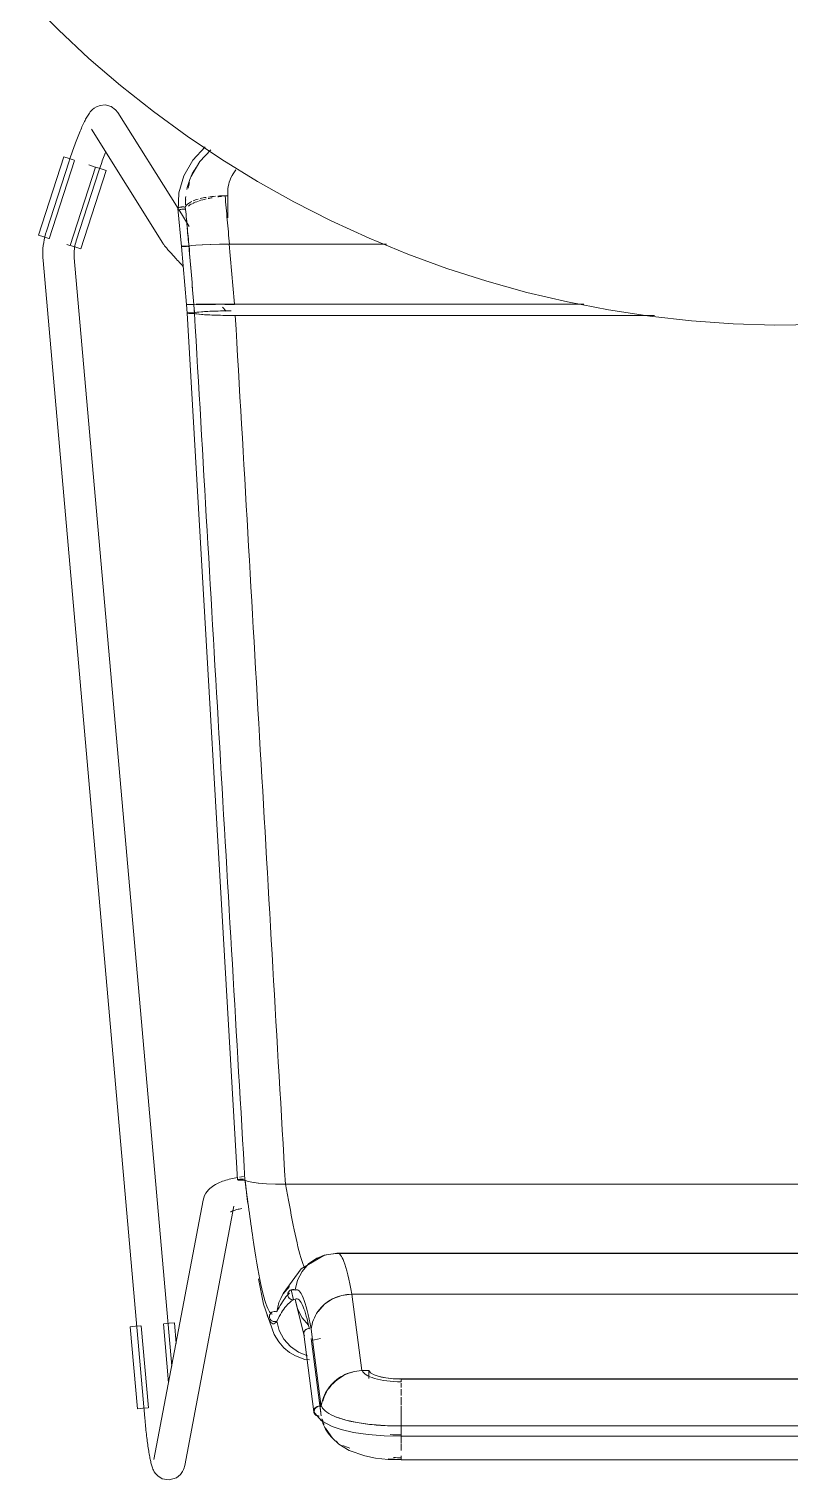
# Model space of a CAD drawing. Header units: millimetres. Extents: x 155927 to 326028, y -36033 to 97293.
# Drawn here: x 224665 to 224956, y 30517 to 31073 of the extents above; entities that cross this region are included whole.
import ezdxf

# ---------------------------------------------------------------- set-up
doc = ezdxf.new("R2010")
doc.units = ezdxf.units.MM
doc.header["$MEASUREMENT"] = 0
doc.layers.add('I-FURN', color=8, linetype='CONTINUOUS', lineweight=9)

msp = doc.modelspace()

# ---------------------------------------------------------------- linework, layer by layer
at = {"layer": 'I-FURN'}
for p, q in [((224664.65, 31083.92), (224675.9, 31072.54)), ((224675.9, 31072.54), (224687.6, 31061.63)), ((224687.6, 31061.63), (224699.72, 31051.19)), ((224699.72, 31051.19), (224712.26, 31041.25)), ((224687.52, 31040.33), (224687.26, 31039.94)), ((224687.8, 31040.72), (224687.52, 31040.33)), ((224688.11, 31041.12), (224687.8, 31040.72)), ((224688.48, 31041.55), (224688.11, 31041.12)), ((224688.94, 31042.01), (224688.48, 31041.55)), ((224689.57, 31042.53), (224688.94, 31042.01)), ((224690.48, 31043.1), (224689.57, 31042.53)), ((224691.86, 31043.62), (224690.48, 31043.1)), ((224693.84, 31043.79), (224691.86, 31043.62)), ((224696.06, 31043.2), (224693.84, 31043.79)), ((224697.8, 31041.98), (224696.06, 31043.2)), ((224697.8, 31041.98), (224698.69, 31040.86)), ((224721.72, 31004.09), (224698.69, 31040.86)), ((224712.26, 31041.25), (224725.18, 31031.81)), ((224684.69, 31034.87), (224684.45, 31034.31)), ((224684.93, 31035.41), (224684.69, 31034.87)), ((224685.17, 31035.94), (224684.93, 31035.41)), ((224685.4, 31036.45), (224685.17, 31035.94)), ((224685.64, 31036.94), (224685.4, 31036.45)), ((224685.87, 31037.42), (224685.64, 31036.94)), ((224686.1, 31037.87), (224685.87, 31037.42)), ((224686.32, 31038.31), (224686.1, 31037.87)), ((224686.55, 31038.74), (224686.32, 31038.31)), ((224686.78, 31039.15), (224686.55, 31038.74)), ((224687.02, 31039.55), (224686.78, 31039.15)), ((224687.26, 31039.94), (224687.02, 31039.55)), ((224682.44, 31029.26), (224682.19, 31028.57)), ((224682.7, 31029.94), (224682.44, 31029.26)), ((224682.95, 31030.6), (224682.7, 31029.94)), ((224683.2, 31031.26), (224682.95, 31030.6)), ((224683.45, 31031.9), (224683.2, 31031.26)), ((224683.71, 31032.52), (224683.45, 31031.9)), ((224683.95, 31033.13), (224683.71, 31032.52)), ((224684.2, 31033.73), (224683.95, 31033.13)), ((224684.45, 31034.31), (224684.2, 31033.73)), ((224688.52, 31034.49), (224715.83, 30990.9)), ((224725.18, 31031.81), (224738.46, 31022.9)), ((224668.32, 30993.88), (224678.01, 31023.89)), ((224678.01, 31023.89), (224679.96, 31023.26)), ((224680.67, 31024.27), (224680.42, 31023.53)), ((224680.92, 31025), (224680.67, 31024.27)), ((224681.17, 31025.73), (224680.92, 31025)), ((224681.42, 31026.45), (224681.17, 31025.73)), ((224681.68, 31027.16), (224681.42, 31026.45)), ((224681.93, 31027.87), (224681.68, 31027.16)), ((224682.19, 31028.57), (224681.93, 31027.87)), ((224693.18, 31023.7), (224692.95, 31023.04)), ((224693.42, 31024.34), (224693.18, 31023.7)), ((224693.65, 31024.98), (224693.42, 31024.34)), ((224693.89, 31025.6), (224693.65, 31024.98)), ((224727.33, 31022.67), (224732.07, 31027.82)), ((224730.01, 31022.09), (224734.27, 31026.56)), ((224680.03, 31022.33), (224671.32, 30995.52)), ((224672.36, 30992.58), (224682.05, 31022.58)), ((224679.96, 31023.26), (224681.93, 31022.62)), ((224680.18, 31022.79), (224680.03, 31022.33)), ((224680.42, 31023.53), (224680.18, 31022.79)), ((224690.12, 31019.98), (224680.43, 30989.97)), ((224682.73, 30991.81), (224691.44, 31018.63)), ((224684.47, 30988.67), (224694.16, 31018.67)), ((224690.02, 31020.01), (224687.54, 31020.81)), ((224690.24, 31019.94), (224692.21, 31019.3)), ((224691.55, 31018.95), (224691.44, 31018.63)), ((224691.78, 31019.65), (224691.55, 31018.95)), ((224692.01, 31020.34), (224691.78, 31019.65)), ((224692.24, 31021.02), (224692.01, 31020.34)), ((224692.21, 31019.3), (224694.16, 31018.67)), ((224692.48, 31021.7), (224692.24, 31021.02)), ((224692.71, 31022.37), (224692.48, 31021.7)), ((224692.95, 31023.04), (224692.71, 31022.37)), ((224723.94, 31016.66), (224727.33, 31022.67)), ((224726.64, 31016.26), (224730.01, 31022.09)), ((224738.46, 31022.9), (224752.1, 31014.52)), ((224722.06, 31010.14), (224723.94, 31016.66)), ((224752.1, 31014.52), (224766.05, 31006.7)), ((224721.78, 31003.23), (224722.06, 31010.14)), ((224739.73, 31009.02), (224740.77, 31009.02)), ((224740.72, 31010.26), (224740.72, 31000.51)), ((224721.65, 31004.13), (224723.07, 30989.63)), ((224726, 30997.27), (224721.96, 31003.72)), ((224766.05, 31006.7), (224780.31, 30999.45)), ((224780.31, 30999.45), (224794.85, 30992.76)), ((224670.27, 30993.25), (224668.32, 30993.88)), ((224670.26, 30991.08), (224670.11, 30989.95)), ((224670.46, 30992.21), (224670.26, 30991.08)), ((224672.24, 30992.62), (224670.27, 30993.25)), ((224670.7, 30993.32), (224670.46, 30992.21)), ((224670.99, 30994.43), (224670.7, 30993.32)), ((224671.32, 30995.52), (224670.99, 30994.43)), ((224680.33, 30990), (224679.17, 30990.38)), ((224682.23, 30989.86), (224682.37, 30990.51)), ((224682.37, 30990.51), (224682.53, 30991.15)), ((224682.53, 30991.15), (224682.72, 30991.79)), ((224682.72, 30991.79), (224682.73, 30991.81)), ((224715.83, 30990.9), (224716.04, 30990.58)), ((224716.04, 30990.58), (224716.23, 30990.32)), ((224716.23, 30990.32), (224716.4, 30990.09)), ((224734.13, 30990.37), (224731.03, 30990.25)), ((224731.03, 30990.25), (224734.06, 30990.36)), ((224734.06, 30990.36), (224737.57, 30990.44)), ((224737.57, 30990.44), (224734.13, 30990.37)), ((224741.42, 30990.47), (224737.66, 30990.44)), ((224737.66, 30990.44), (224741.3, 30990.47)), ((224801.54, 30990.47), (224741.42, 30990.47)), ((224741.42, 30990.47), (224801.54, 30990.47)), ((224794.85, 30992.76), (224809.64, 30986.67)), ((224669.94, 30987.67), (224669.92, 30986.53)), ((224669.92, 30986.53), (224669.95, 30985.39)), ((224670, 30988.81), (224669.94, 30987.67)), ((224669.95, 30985.39), (224670.03, 30984.25)), ((224670.11, 30989.95), (224670, 30988.81)), ((224682.52, 30989.3), (224680.55, 30989.93)), ((224681.92, 30986.57), (224681.93, 30987.23)), ((224681.94, 30985.91), (224681.92, 30986.57)), ((224681.93, 30987.23), (224681.97, 30987.9)), ((224681.99, 30985.25), (224681.94, 30985.91)), ((224681.97, 30987.9), (224682.03, 30988.55)), ((224719.28, 30560.75), (224681.99, 30985.25)), ((224682.03, 30988.55), (224682.11, 30989.21)), ((224682.11, 30989.21), (224682.23, 30989.86)), ((224684.47, 30988.67), (224682.52, 30989.3)), ((224716.4, 30990.09), (224716.57, 30989.87)), ((224716.57, 30989.87), (224716.75, 30989.65)), ((224716.75, 30989.65), (224716.94, 30989.42)), ((224716.94, 30989.42), (224717.14, 30989.18)), ((224717.14, 30989.18), (224717.36, 30988.92)), ((224717.36, 30988.92), (224717.59, 30988.66)), ((224717.59, 30988.66), (224717.83, 30988.38)), ((224717.83, 30988.38), (224718.09, 30988.08)), ((224718.09, 30988.08), (224718.36, 30987.77)), ((224718.36, 30987.77), (224718.65, 30987.45)), ((224718.65, 30987.45), (224718.95, 30987.11)), ((224718.95, 30987.11), (224719.27, 30986.76)), ((224719.27, 30986.76), (224719.59, 30986.4)), ((224719.59, 30986.4), (224719.94, 30986.02)), ((224719.94, 30986.02), (224720.29, 30985.63)), ((224720.29, 30985.63), (224720.66, 30985.23)), ((224720.66, 30985.23), (224721.04, 30984.82)), ((224721.04, 30984.82), (224721.43, 30984.39)), ((224723.14, 30989.66), (224723.07, 30989.64)), ((224723.07, 30989.63), (224723.14, 30989.61)), ((224723.08, 30989.64), (224723.15, 30989.66)), ((224723.08, 30989.63), (224724.9, 30967.43)), ((224723.14, 30989.61), (224723.08, 30989.63)), ((224723.33, 30989.69), (224723.14, 30989.66)), ((224723.14, 30989.61), (224723.33, 30989.59)), ((224723.33, 30989.59), (224723.14, 30989.61)), ((224723.63, 30989.71), (224723.33, 30989.69)), ((224723.33, 30989.59), (224723.62, 30989.56)), ((224723.62, 30989.56), (224723.33, 30989.59)), ((224723.34, 30989.69), (224723.63, 30989.71)), ((224723.62, 30989.56), (224724, 30989.55)), ((224724, 30989.55), (224723.62, 30989.56)), ((224724.01, 30989.72), (224723.63, 30989.71)), ((224723.63, 30989.71), (224724.02, 30989.72)), ((224724, 30989.55), (224724.45, 30989.54)), ((224724.46, 30989.54), (224724, 30989.55)), ((224724.47, 30989.73), (224724.01, 30989.72)), ((224724.02, 30989.72), (224724.47, 30989.73)), ((224724.45, 30989.54), (224724.94, 30989.53)), ((224724.95, 30989.53), (224724.46, 30989.54)), ((224724.96, 30989.74), (224724.47, 30989.73)), ((224724.47, 30989.73), (224724.96, 30989.74)), ((224725.45, 30989.74), (224724.96, 30989.74)), ((224724.96, 30989.74), (224725.46, 30989.74)), ((224725.44, 30989.53), (224725.91, 30989.54)), ((224725.92, 30989.54), (224725.44, 30989.53)), ((224725.93, 30989.73), (224725.45, 30989.74)), ((224725.46, 30989.74), (224725.93, 30989.73)), ((224725.93, 30989.73), (224726.81, 30989.92)), ((224726.82, 30989.92), (224725.93, 30989.73)), ((224726.82, 30989.92), (224728.53, 30990.1)), ((224728.55, 30990.1), (224726.82, 30989.92)), ((224728.55, 30990.1), (224730.99, 30990.25)), ((224731.03, 30990.25), (224728.55, 30990.1)), ((224809.64, 30986.67), (224824.67, 30981.17)), ((224670.03, 30984.25), (224670.03, 30984.2)), ((224670.03, 30984.2), (224708.98, 30540.88)), ((224721.43, 30984.39), (224721.84, 30983.96)), ((224721.84, 30983.96), (224722.25, 30983.51)), ((224722.25, 30983.51), (224722.67, 30983.06)), ((224722.67, 30983.06), (224723.11, 30982.6)), ((224723.11, 30982.6), (224723.55, 30982.12)), ((224824.67, 30981.17), (224839.9, 30976.28)), ((224839.9, 30976.28), (224855.31, 30972)), ((224855.31, 30972), (224870.89, 30968.34)), ((224870.89, 30968.34), (224886.6, 30965.31)), ((224724.97, 30967.44), (224724.9, 30967.43)), ((224724.9, 30967.43), (224724.97, 30967.43)), ((224724.91, 30967.43), (224724.97, 30967.44)), ((224725.17, 30964.08), (224724.91, 30967.43)), ((224724.97, 30967.43), (224724.91, 30967.43)), ((224725.16, 30967.44), (224725.45, 30967.44)), ((224725.45, 30967.44), (224725.16, 30967.44)), ((224725.25, 30964.1), (224725.18, 30964.08)), ((224725.18, 30964.08), (224744.47, 30632.17)), ((224725.18, 30964.08), (224725.24, 30964.05)), ((224725.24, 30964.05), (224725.43, 30964.02)), ((224725.44, 30964.13), (224725.25, 30964.1)), ((224725.43, 30964.02), (224725.72, 30964)), ((224725.73, 30964.15), (224725.44, 30964.13)), ((224725.45, 30967.44), (224725.84, 30967.44)), ((224725.83, 30967.44), (224725.45, 30967.44)), ((224725.45, 30967.43), (224725.84, 30967.43)), ((224725.84, 30967.43), (224725.46, 30967.43)), ((224725.72, 30964), (224726.11, 30963.98)), ((224726.11, 30964.17), (224725.73, 30964.15)), ((224726.28, 30967.44), (224725.83, 30967.44)), ((224725.84, 30967.44), (224726.29, 30967.44)), ((224726.29, 30967.43), (224725.84, 30967.43)), ((224725.84, 30967.43), (224726.29, 30967.43)), ((224726.57, 30964.18), (224726.11, 30964.17)), ((224726.11, 30963.98), (224726.56, 30963.97)), ((224726.77, 30967.44), (224726.28, 30967.44)), ((224726.29, 30967.44), (224726.78, 30967.44)), ((224726.78, 30967.43), (224726.29, 30967.43)), ((224726.29, 30967.43), (224726.78, 30967.43)), ((224726.56, 30963.97), (224727.05, 30963.96)), ((224727.06, 30964.19), (224726.57, 30964.18)), ((224727.27, 30967.44), (224726.77, 30967.44)), ((224726.78, 30967.44), (224727.27, 30967.44)), ((224727.28, 30967.43), (224726.78, 30967.43)), ((224726.78, 30967.43), (224727.28, 30967.43)), ((224727.05, 30963.96), (224727.54, 30963.97)), ((224727.55, 30964.18), (224727.06, 30964.19)), ((224727.27, 30967.44), (224727.74, 30967.44)), ((224727.74, 30967.44), (224727.27, 30967.44)), ((224727.75, 30967.43), (224727.28, 30967.43)), ((224727.28, 30967.43), (224727.75, 30967.43)), ((224727.54, 30963.97), (224728.01, 30963.98)), ((224728.02, 30964.17), (224727.55, 30964.18)), ((224727.74, 30967.44), (224728.63, 30967.46)), ((224728.63, 30967.46), (224727.74, 30967.44)), ((224728.01, 30963.98), (224728.9, 30963.77)), ((224728.92, 30964.39), (224728.02, 30964.17)), ((224728.63, 30967.46), (224730.37, 30967.47)), ((224730.38, 30967.47), (224728.63, 30967.46)), ((224728.64, 30967.41), (224730.39, 30967.4)), ((224730.4, 30967.4), (224728.65, 30967.41)), ((224728.9, 30963.77), (224730.65, 30963.57)), ((224730.67, 30964.58), (224728.92, 30964.39)), ((224730.38, 30967.47), (224732.88, 30967.48)), ((224732.88, 30967.48), (224730.38, 30967.47)), ((224730.39, 30967.4), (224732.89, 30967.39)), ((224732.9, 30967.39), (224730.4, 30967.4)), ((224730.65, 30963.57), (224733.15, 30963.41)), ((224733.17, 30964.74), (224730.67, 30964.58)), ((224732.88, 30967.48), (224736.01, 30967.49)), ((224736.01, 30967.49), (224732.88, 30967.48)), ((224732.89, 30967.39), (224736.02, 30967.38)), ((224736.02, 30967.38), (224732.9, 30967.39)), ((224733.15, 30963.41), (224736.28, 30963.29)), ((224736.29, 30964.86), (224733.17, 30964.74)), ((224739.58, 30967.5), (224736.01, 30967.49)), ((224736.02, 30967.49), (224739.58, 30967.5)), ((224736.28, 30963.29), (224739.85, 30963.21)), ((224739.84, 30964.94), (224736.29, 30964.86)), ((224738.67, 30966.35), (224740.14, 30964.82)), ((224739.58, 30967.5), (224743.37, 30967.5)), ((224743.37, 30967.5), (224739.58, 30967.5)), ((224743.36, 30967.37), (224739.58, 30967.37)), ((224739.58, 30967.37), (224743.36, 30967.37)), ((224742.09, 30964.96), (224739.84, 30964.94)), ((224739.85, 30963.21), (224743.63, 30963.18)), ((224743.37, 30967.5), (224877.11, 30967.5)), ((224877.11, 30967.5), (224743.37, 30967.5)), ((224743.63, 30963.18), (224904.21, 30963.18)), ((224904.21, 30963.18), (224743.63, 30963.18)), ((224886.6, 30965.31), (224902.41, 30962.9)), ((224902.41, 30962.9), (224918.31, 30961.13)), ((224918.31, 30961.13), (224934.27, 30960)), ((224934.27, 30960), (224950.27, 30959.51)), ((224950.27, 30959.51), (224966.26, 30959.66)), ((224733.85, 30628.8), (224734.38, 30629.25)), ((224734.38, 30629.25), (224734.91, 30629.65)), ((224734.91, 30629.65), (224735.45, 30630.01)), ((224735.45, 30630.01), (224735.99, 30630.33)), ((224735.99, 30630.33), (224736.52, 30630.62)), ((224736.52, 30630.62), (224737.07, 30630.89)), ((224737.07, 30630.89), (224737.64, 30631.15)), ((224737.64, 30631.15), (224738.21, 30631.38)), ((224738.21, 30631.38), (224738.79, 30631.6)), ((224738.79, 30631.6), (224739.38, 30631.81)), ((224739.38, 30631.81), (224739.98, 30632)), ((224739.98, 30632), (224740.6, 30632.18)), ((224740.6, 30632.18), (224741.23, 30632.36)), ((224741.23, 30632.36), (224741.87, 30632.52)), ((224741.87, 30632.52), (224742.53, 30632.67)), ((224742.53, 30632.67), (224743.2, 30632.81)), ((224743.2, 30632.81), (224743.88, 30632.95)), ((224743.88, 30632.95), (224744.57, 30633.07)), ((224744.53, 30632.22), (224744.47, 30632.17)), ((224744.47, 30632.17), (224744.53, 30632.22)), ((224744.47, 30632.17), (224744.54, 30632.11)), ((224744.54, 30632.11), (224744.47, 30632.17)), ((224744.72, 30632.27), (224744.53, 30632.22)), ((224744.53, 30632.22), (224744.71, 30632.27)), ((224744.54, 30632.11), (224744.73, 30632.06)), ((224744.73, 30632.06), (224744.54, 30632.11)), ((224744.71, 30632.27), (224745, 30632.31)), ((224745.01, 30632.31), (224744.72, 30632.27)), ((224744.73, 30632.06), (224745.03, 30632.02)), ((224745.03, 30632.02), (224744.73, 30632.06)), ((224745, 30632.31), (224745.38, 30632.35)), ((224745.39, 30632.35), (224745.01, 30632.31)), ((224745.03, 30632.02), (224745.42, 30631.99)), ((224745.42, 30631.99), (224745.03, 30632.02)), ((224745.28, 30633.19), (224745.99, 30633.3)), ((224745.38, 30632.35), (224745.83, 30632.37)), ((224745.84, 30632.37), (224745.39, 30632.35)), ((224745.42, 30631.99), (224745.87, 30631.96)), ((224745.87, 30631.96), (224745.42, 30631.99)), ((224745.83, 30632.37), (224746.32, 30632.38)), ((224746.33, 30632.38), (224745.84, 30632.37)), ((224745.87, 30631.96), (224746.37, 30631.96)), ((224746.36, 30631.96), (224745.87, 30631.96)), ((224745.99, 30633.3), (224746.72, 30633.4)), ((224746.32, 30632.38), (224746.82, 30632.38)), ((224746.83, 30632.38), (224746.33, 30632.38)), ((224746.86, 30631.96), (224746.36, 30631.96)), ((224746.37, 30631.96), (224746.86, 30631.96)), ((224746.86, 30631.96), (224747.33, 30631.98)), ((224747.33, 30631.98), (224746.86, 30631.96)), ((224748.24, 30631.58), (224747.33, 30631.98)), ((224747.33, 30631.98), (224748.24, 30631.58)), ((224749.97, 30631.21), (224748.24, 30631.58)), ((224748.24, 30631.58), (224749.98, 30631.21)), ((224752.44, 30630.9), (224749.98, 30631.21)), ((224749.98, 30631.21), (224752.48, 30630.9)), ((224755.53, 30630.66), (224752.47, 30630.9)), ((224752.48, 30630.9), (224755.58, 30630.66)), ((224759.05, 30630.51), (224755.58, 30630.66)), ((224755.58, 30630.66), (224759.12, 30630.51)), ((224762.81, 30630.45), (224759.11, 30630.51)), ((224759.12, 30630.51), (224762.88, 30630.45)), ((225146.28, 30630.45), (224762.81, 30630.45)), ((224762.88, 30630.45), (225146.28, 30630.45)), ((224731.28, 30624.32), (224712.46, 30525.03)), ((224731.28, 30624.32), (224731.53, 30625.31)), ((224731.53, 30625.31), (224731.9, 30626.2)), ((224731.9, 30626.2), (224732.33, 30626.99)), ((224732.33, 30626.99), (224732.82, 30627.68)), ((224732.82, 30627.68), (224733.33, 30628.28)), ((224733.33, 30628.28), (224733.85, 30628.8)), ((224724.25, 30522.79), (224743.07, 30622.09)), ((224741.85, 30619.86), (224741.87, 30619.87)), ((224741.87, 30619.87), (224741.94, 30619.91)), ((224741.94, 30619.91), (224742.03, 30619.96)), ((224742.03, 30619.96), (224742.18, 30620.04)), ((224742.18, 30620.04), (224742.38, 30620.12)), ((224742.38, 30620.12), (224742.61, 30620.22)), ((224742.61, 30620.22), (224742.88, 30620.32)), ((224742.88, 30620.32), (224743.18, 30620.43)), ((224743.18, 30620.43), (224743.52, 30620.53)), ((224743.52, 30620.53), (224743.88, 30620.64)), ((224743.88, 30620.64), (224744.28, 30620.75)), ((224744.28, 30620.75), (224744.7, 30620.86)), ((224744.7, 30620.86), (224745.15, 30620.96)), ((224745.15, 30620.96), (224745.61, 30621.06)), ((224745.61, 30621.06), (224746.11, 30621.16)), ((224777.54, 30603.23), (224768.89, 30598.12)), ((224774.83, 30602.11), (224771.69, 30599.94)), ((224771.7, 30599.93), (224774.83, 30602.1)), ((224777.69, 30603.3), (224774.52, 30601.93)), ((224774.83, 30602.1), (224778.4, 30603.47)), ((224778.4, 30603.47), (224774.83, 30602.11)), ((224782.73, 30604.1), (224777.69, 30603.3)), ((224782.19, 30603.95), (224778.4, 30603.47)), ((224778.4, 30603.47), (224782.19, 30603.94)), ((224782.19, 30603.95), (225126.98, 30603.95)), ((225126.98, 30603.95), (224782.19, 30603.95)), ((224821.64, 30604.1), (224782.73, 30604.1)), ((225126.44, 30604.1), (224821.64, 30604.1)), ((224768.89, 30598.12), (224761.9, 30588.58)), ((224769.19, 30597.07), (224767.43, 30593.67)), ((224767.44, 30593.67), (224769.19, 30597.06)), ((224771.69, 30599.94), (224769.19, 30597.07)), ((224769.19, 30597.06), (224771.7, 30599.93)), ((224752.57, 30594.25), (224754.48, 30584.59)), ((224764.36, 30591.34), (224761.95, 30588.5)), ((224761.96, 30588.5), (224764.36, 30591.34)), ((224767.43, 30593.67), (224766.54, 30589.96)), ((224759.53, 30581.56), (224760.32, 30585.18)), ((224760.31, 30585.18), (224759.53, 30581.57)), ((224761.95, 30588.5), (224760.31, 30585.18)), ((224760.32, 30585.18), (224761.96, 30588.5)), ((224761.9, 30588.58), (224761.02, 30586.83)), ((224763.7, 30588.2), (224763.77, 30588.69)), ((224763.76, 30588.69), (224763.7, 30588.2)), ((224763.77, 30587.71), (224763.7, 30588.2)), ((224763.7, 30588.2), (224763.76, 30587.71)), ((224763.95, 30589.15), (224763.76, 30588.69)), ((224763.76, 30587.71), (224763.95, 30587.25)), ((224763.77, 30588.69), (224763.96, 30589.15)), ((224763.96, 30587.25), (224763.77, 30587.71)), ((224764.25, 30589.56), (224763.95, 30589.15)), ((224763.95, 30587.25), (224764.25, 30586.85)), ((224763.96, 30589.15), (224764.25, 30589.56)), ((224764.25, 30586.85), (224763.96, 30587.25)), ((224764.25, 30589.56), (224764.63, 30589.87)), ((224764.63, 30589.87), (224764.25, 30589.56)), ((224764.63, 30586.53), (224764.25, 30586.85)), ((224764.25, 30586.85), (224764.63, 30586.53)), ((224764.63, 30589.87), (224765.08, 30590.07)), ((224765.08, 30590.07), (224764.63, 30589.87)), ((224765.08, 30586.33), (224764.63, 30586.53)), ((224764.63, 30586.53), (224765.08, 30586.33)), ((224767.61, 30589.97), (224764.73, 30589.92)), ((224765.03, 30590.06), (224765.86, 30586.17)), ((224765.57, 30590.16), (224765.08, 30590.07)), ((224765.08, 30590.07), (224765.57, 30590.15)), ((224765.57, 30586.25), (224765.08, 30586.33)), ((224765.08, 30586.33), (224765.57, 30586.25)), ((224766.07, 30590.12), (224765.57, 30590.16)), ((224765.57, 30590.15), (224766.07, 30590.12)), ((224766.07, 30586.29), (224765.57, 30586.25)), ((224765.57, 30586.25), (224766.07, 30586.29)), ((224766.07, 30590.12), (224766.54, 30589.95)), ((224766.54, 30589.96), (224766.07, 30590.12)), ((224766.54, 30586.45), (224766.07, 30586.29)), ((224766.07, 30586.29), (224766.54, 30586.45)), ((224766.54, 30586.45), (224767.43, 30582.74)), ((224766.9, 30584.6), (224766.57, 30586.47)), ((224780.91, 30586.55), (224777.8, 30584.48)), ((224784.46, 30587.87), (224780.91, 30586.55)), ((224788.23, 30588.35), (224784.46, 30587.87)), ((224792.09, 30559.07), (224788.23, 30588.35)), ((224788.23, 30588.35), (225120.94, 30588.35)), ((225120.94, 30588.35), (224788.23, 30588.35)), ((224754.48, 30584.59), (224758.47, 30572.87)), ((224756.76, 30580.27), (224756.7, 30579.78)), ((224756.7, 30579.78), (224756.78, 30579.3)), ((224756.71, 30579.78), (224756.77, 30580.27)), ((224756.78, 30579.3), (224756.71, 30579.78)), ((224756.95, 30580.73), (224756.76, 30580.27)), ((224756.77, 30580.27), (224756.95, 30580.73)), ((224756.98, 30578.85), (224756.78, 30579.3)), ((224756.78, 30579.3), (224756.97, 30578.84)), ((224756.95, 30580.73), (224757.24, 30581.13)), ((224757.24, 30581.13), (224756.95, 30580.73)), ((224757.24, 30581.13), (224757.62, 30581.45)), ((224757.61, 30581.45), (224757.24, 30581.13)), ((224758.06, 30581.66), (224757.61, 30581.45)), ((224757.62, 30581.45), (224758.07, 30581.65)), ((224758.56, 30581.75), (224758.06, 30581.66)), ((224758.07, 30581.65), (224758.56, 30581.75)), ((224758.56, 30581.75), (224759.06, 30581.72)), ((224759.06, 30581.72), (224758.56, 30581.75)), ((224759.06, 30581.72), (224759.53, 30581.56)), ((224759.53, 30581.57), (224759.06, 30581.72)), ((224769.86, 30572.99), (224766.9, 30584.6)), ((224767.43, 30582.74), (224769.19, 30579.34)), ((224769.19, 30579.34), (224771.69, 30576.47)), ((224777.8, 30584.48), (224775.31, 30581.74)), ((224703.41, 30575.9), (224705.45, 30576.08)), ((224706.17, 30544.49), (224703.41, 30575.9)), ((224705.45, 30576.08), (224707.52, 30576.26)), ((224710.4, 30544.86), (224707.64, 30576.27)), ((224716.09, 30577.01), (224718.07, 30554.41)), ((224716.21, 30577.02), (224718.27, 30577.2)), ((224718.27, 30577.2), (224720.32, 30577.38)), ((224721.01, 30569.49), (224720.32, 30577.38)), ((224756.97, 30578.84), (224757.27, 30578.45)), ((224757.28, 30578.45), (224756.98, 30578.85)), ((224757.27, 30578.45), (224757.66, 30578.14)), ((224757.66, 30578.14), (224757.28, 30578.45)), ((224758.12, 30577.95), (224757.66, 30578.14)), ((224757.66, 30578.14), (224758.12, 30577.95)), ((224758.61, 30577.87), (224758.12, 30577.95)), ((224758.12, 30577.95), (224758.61, 30577.87)), ((224759.11, 30577.92), (224758.61, 30577.87)), ((224758.61, 30577.87), (224759.11, 30577.91)), ((224759.58, 30578.08), (224759.11, 30577.92)), ((224759.11, 30577.91), (224759.58, 30578.08)), ((224759.58, 30578.08), (224760.48, 30574.45)), ((224760.48, 30574.45), (224762.22, 30571.13)), ((224769.9, 30573.77), (224769.84, 30573.3)), ((224770.09, 30574.21), (224769.9, 30573.77)), ((224770.39, 30574.59), (224770.09, 30574.21)), ((224770.77, 30574.89), (224770.39, 30574.59)), ((224771.22, 30575.09), (224770.77, 30574.89)), ((224771.71, 30575.16), (224771.22, 30575.09)), ((224772.21, 30575.13), (224771.71, 30575.16)), ((224772.71, 30575.21), (224772.68, 30574.97)), ((224776.52, 30545.27), (224772.68, 30574.97)), ((224758.47, 30572.87), (224760.28, 30570.05)), ((224760.28, 30570.05), (224762.27, 30567.81)), ((224762.22, 30571.13), (224764.71, 30568.3)), ((224764.71, 30568.3), (224767.79, 30566.13)), ((224769.84, 30573.3), (224769.9, 30572.83)), ((224769.85, 30573.07), (224773.71, 30543.29)), ((224769.9, 30572.83), (224770.09, 30572.39)), ((224772.7, 30571.42), (224776.55, 30541.73)), ((224772.82, 30570.64), (224776.31, 30571.33)), ((224762.27, 30567.81), (224764.44, 30566.03)), ((224764.44, 30566.03), (224766.71, 30564.69)), ((224766.71, 30564.69), (224770.31, 30563.39)), ((224767.79, 30566.13), (224771.3, 30564.73)), ((224770.31, 30563.39), (224772.09, 30563.16)), ((224794.8, 30559.14), (224792.09, 30559.07)), ((224794.8, 30559.14), (224794.8, 30556.13)), ((224795.44, 30558.28), (224794.8, 30559.14)), ((224796.79, 30557.49), (224795.44, 30558.28)), ((224798.78, 30556.82), (224796.79, 30557.49)), ((224801.27, 30556.31), (224798.78, 30556.82)), ((224804.12, 30555.99), (224801.27, 30556.31)), ((224807.16, 30555.88), (224804.12, 30555.99)), ((225102.01, 30555.88), (224807.16, 30555.88)), ((224807.16, 30555.82), (225102.01, 30555.82)), ((224807.16, 30552.56), (224807.16, 30554.29)), ((224807.16, 30549.51), (224807.16, 30551.97)), ((224776.39, 30542.92), (224775.82, 30547.31)), ((224807.16, 30547.36), (224807.16, 30548.98)), ((224807.16, 30547.37), (224807.16, 30545.88)), ((224708.21, 30544.66), (224706.17, 30544.49)), ((224710.28, 30544.85), (224708.21, 30544.66)), ((224709, 30540.72), (224708.98, 30540.88)), ((224709.06, 30539.97), (224709, 30540.72)), ((224776.61, 30539.89), (224774.06, 30542.79)), ((224782.49, 30541.25), (224785.92, 30540.15)), ((224807.16, 30541.96), (224807.16, 30545.51)), ((224807.16, 30541.76), (224807.16, 30537.95)), ((224807.16, 30537.95), (224807.16, 30541.76)), ((224709.13, 30539.22), (224709.06, 30539.97)), ((224709.21, 30538.47), (224709.13, 30539.22)), ((224709.28, 30537.73), (224709.21, 30538.47)), ((224709.36, 30536.99), (224709.28, 30537.73)), ((224709.43, 30536.25), (224709.36, 30536.99)), ((224709.51, 30535.53), (224709.43, 30536.25)), ((224709.6, 30534.81), (224709.51, 30535.53)), ((224709.68, 30534.1), (224709.6, 30534.81)), ((224780.73, 30537.71), (224776.61, 30539.89)), ((224778.19, 30537.1), (224778.09, 30537.3)), ((224780.87, 30533.2), (224778.19, 30537.1)), ((224784.18, 30536.54), (224780.73, 30537.71)), ((224788.87, 30535.44), (224784.18, 30536.54)), ((224785.92, 30540.15), (224790.36, 30539.18)), ((224794.49, 30534.6), (224788.87, 30535.44)), ((224790.36, 30539.18), (224794.37, 30538.59)), ((224794.37, 30538.59), (224800.93, 30538.06)), ((224800.93, 30538.06), (224807.16, 30537.98)), ((225102.01, 30537.98), (224807.16, 30537.98)), ((224807.16, 30534.02), (224807.16, 30537.97)), ((224807.16, 30537.97), (224807.16, 30537.87)), ((224807.16, 30537.87), (224807.16, 30537.65)), ((224807.16, 30537.65), (224807.16, 30537.31)), ((224807.16, 30537.31), (224807.16, 30536.9)), ((224807.16, 30536.9), (224807.16, 30536.42)), ((224807.16, 30536.42), (224807.16, 30535.92)), ((224807.16, 30535.92), (224807.16, 30535.43)), ((224807.16, 30535.43), (224807.16, 30534.98)), ((224807.16, 30534.98), (224807.16, 30534.59)), ((224709.76, 30533.4), (224709.68, 30534.1)), ((224709.85, 30532.71), (224709.76, 30533.4)), ((224709.93, 30532.04), (224709.85, 30532.71)), ((224710.02, 30531.37), (224709.93, 30532.04)), ((224710.11, 30530.73), (224710.02, 30531.37)), ((224710.2, 30530.09), (224710.11, 30530.73)), ((224710.29, 30529.47), (224710.2, 30530.09)), ((224710.38, 30528.87), (224710.29, 30529.47)), ((224783.34, 30530.91), (224780.87, 30533.2)), ((224787.22, 30528.52), (224783.34, 30530.91)), ((224800.62, 30534.11), (224794.49, 30534.6)), ((224807.16, 30534.02), (224800.62, 30534.11)), ((224807.16, 30534.59), (224807.16, 30534.28)), ((224807.16, 30534.28), (224807.16, 30534.09)), ((224807.16, 30534.26), (224807.16, 30531.24)), ((224807.16, 30531.25), (224807.16, 30534.26)), ((224807.16, 30534.09), (224807.16, 30534.02)), ((224807.16, 30534.02), (225102.01, 30534.02)), ((224807.16, 30528.5), (224807.16, 30531.08)), ((224710.47, 30528.28), (224710.38, 30528.87)), ((224710.57, 30527.71), (224710.47, 30528.28)), ((224710.66, 30527.16), (224710.57, 30527.71)), ((224710.75, 30526.63), (224710.66, 30527.16)), ((224710.85, 30526.12), (224710.75, 30526.63)), ((224710.94, 30525.62), (224710.85, 30526.12)), ((224711.04, 30525.14), (224710.94, 30525.62)), ((224711.14, 30524.68), (224711.04, 30525.14)), ((224711.23, 30524.24), (224711.14, 30524.68)), ((224711.33, 30523.81), (224711.23, 30524.24)), ((224711.44, 30523.4), (224711.33, 30523.81)), ((224793.27, 30526.39), (224787.22, 30528.52)), ((224797.31, 30525.6), (224793.27, 30526.39)), ((224802.13, 30525.09), (224797.31, 30525.6)), ((224807.16, 30524.98), (224802.13, 30525.09)), ((224807.16, 30525), (224807.16, 30526.47)), ((224807.16, 30525.15), (224807.16, 30524.98)), ((224807.16, 30524.98), (225102.01, 30524.98)), ((224711.55, 30523), (224711.44, 30523.4)), ((224711.66, 30522.6), (224711.55, 30523)), ((224711.79, 30522.21), (224711.66, 30522.6)), ((224711.93, 30521.8), (224711.79, 30522.21)), ((224712.1, 30521.37), (224711.93, 30521.8)), ((224712.31, 30520.9), (224712.1, 30521.37)), ((224712.62, 30520.34), (224712.31, 30520.9)), ((224713.09, 30519.64), (224712.62, 30520.34)), ((224713.95, 30518.73), (224713.09, 30519.64)), ((224715.6, 30517.69), (224713.95, 30518.73)), ((224721.11, 30518.04), (224718.36, 30517.2)), ((224721.11, 30518.04), (224722.69, 30519.36)), ((224722.69, 30519.36), (224723.44, 30520.44)), ((224723.44, 30520.44), (224723.81, 30521.24)), ((224723.81, 30521.24), (224724.03, 30521.86)), ((224724.03, 30521.86), (224724.16, 30522.38)), ((224724.16, 30522.38), (224724.25, 30522.79)), ((224718.36, 30517.2), (224715.6, 30517.69))]:
    msp.add_line(p, q, dxfattribs=at)
for centre, major_axis, ratio, start_param, end_param in [((224788.36, 30573.28), (-15.78, 0), 0.955139, 4.720632, 5.68731), ((224788.36, 30573.28), (-15.78, 0), 0.955139, 5.687432, 5.928979), ((224771.8, 30573.3), (-1.96, 0), 0.955139, 4.501447, 6.790779), ((224788.36, 30573.28), (-15.78, 0), 0.955139, 5.929149, 6.170649), ((224807.16, 30540.73), (0, -15.75), 0.000004, 3.431839, 3.614078), ((224807.16, 30529.26), (-12.4, 0), 0.287441, 1.332781, 1.570796)]:
    msp.add_ellipse(centre, major_axis=major_axis, ratio=ratio, start_param=start_param, end_param=end_param, dxfattribs=at)
for points, knots in [([(224725.09, 31011.37), (224725.53, 31013.45), (224726.51, 31016.4), (224728.07, 31019.07), (224728.6, 31019.87)], [-0.8210019, -0.8210019, -0.8210019, -0.8210019, -0.6666667, -0.5975811, -0.5975811, -0.5975811, -0.5975811]), ([(224740.77, 31009.02), (224740.56, 31011.4), (224741.19, 31015.01), (224743.12, 31018), (224743.88, 31018.91)], [0, 0, 0, 0, 0.3333333, 0.5, 0.5, 0.5, 0.5]), ([(224721.7, 31004.28), (224721.72, 31004.3), (224721.76, 31004.35), (224721.87, 31004.42), (224722.06, 31004.52), (224722.38, 31004.62), (224722.78, 31004.7), (224723.14, 31004.73), (224723.51, 31004.75), (224723.96, 31004.74), (224724.31, 31004.71), (224724.49, 31004.68)], [0.5555556, 0.5555556, 0.5555556, 0.5555556, 0.5833333, 0.6180556, 0.6527778, 0.7222222, 0.7916667, 0.8263889, 0.8611111, 0.9305556, 1, 1, 1, 1]), ([(224724.59, 31003.95), (224724.37, 31003.96), (224723.88, 31003.95), (224723.13, 31003.87), (224722.46, 31003.72), (224722.03, 31003.54), (224721.88, 31003.42), (224721.84, 31003.38)], [-1, -1, -1, -1, -0.90625, -0.8125, -0.71875, -0.625, -0.5625, -0.5625, -0.5625, -0.5625]), ([(224725.17, 30964.08), (224725.17, 30964.09), (224725.31, 30964.12), (224725.71, 30964.15), (224726.1, 30964.17), (224726.56, 30964.18), (224727.05, 30964.19), (224727.55, 30964.19), (224727.87, 30964.18), (224728.02, 30964.18)], [-0.5, -0.5, -0.5, -0.5, -0.375, -0.3125, -0.25, -0.1875, -0.125, -0.0625, 0, 0, 0, 0]), ([(224728.01, 30963.98), (224727.79, 30963.97), (224727.3, 30963.96), (224726.66, 30963.97), (224726.2, 30963.98), (224725.79, 30963.99), (224725.34, 30964.02), (224725.18, 30964.06), (224725.17, 30964.08)], [-1, -1, -1, -1, -0.90625, -0.8125, -0.765625, -0.71875, -0.625, -0.501507, -0.501507, -0.501507, -0.501507]), ([(224743.63, 30963.18), (224742.36, 30963.18), (224739.81, 30963.2), (224736.2, 30963.28), (224733.04, 30963.4), (224729.68, 30963.62), (224728.29, 30963.83), (224728.01, 30963.98)], [-1, -1, -1, -1, -0.833333, -0.666667, -0.5, -0.333333, 0, 0, 0, 0]), ([(224728.02, 30964.18), (224728.31, 30964.32), (224729.7, 30964.53), (224733.05, 30964.75), (224736.21, 30964.87), (224739.32, 30964.94), (224741.33, 30964.96), (224742.09, 30964.96)], [-1, -1, -1, -1, -0.6666667, -0.5, -0.3333333, -0.1666667, -0.0664381, -0.0664381, -0.0664381, -0.0664381]), ([(224747.33, 30631.98), (224748.35, 30624.43), (224750.38, 30609.21), (224753.43, 30590.78), (224755.87, 30582.48), (224757.29, 30580.88), (224757.7, 30580.68)], [0, 0, 0, 0, 0.25, 0.5, 0.75, 0.8499412, 0.8499412, 0.8499412, 0.8499412]), ([(224770.18, 30598.18), (224769.7, 30599.32), (224768.24, 30603.57), (224765.8, 30614.28), (224763.86, 30625.06), (224762.88, 30630.45)], [0.375, 0.375, 0.375, 0.375, 0.5, 0.75, 1, 1, 1, 1]), ([(224788.23, 30588.35), (224787.22, 30594.08), (224785.39, 30601.72), (224783.56, 30604.1), (224782.73, 30604.1)], [0, 0, 0, 0, 0.5, 0.9107154, 0.9107154, 0.9107154, 0.9107154]), ([(224759.53, 30581.56), (224760.7, 30583.97), (224762.33, 30586.63), (224763.95, 30588.3), (224764.41, 30588.7)], [0, 0, 0, 0, 0.5, 0.696307, 0.696307, 0.696307, 0.696307]), ([(224759.58, 30578.08), (224760.74, 30580.48), (224762.83, 30583.91), (224764.93, 30585.7), (224765.86, 30586.17)], [0, 0, 0, 0, 0.5, 0.9025379, 0.9025379, 0.9025379, 0.9025379]), ([(224766.54, 30586.45), (224767.56, 30587), (224769.38, 30585.26), (224771.2, 30578.78), (224771.99, 30575.06)], [0, 0, 0, 0, 0.5, 0.8877852, 0.8877852, 0.8877852, 0.8877852]), ([(224755.73, 30580.5), (224755.99, 30579.78), (224757.28, 30576.76), (224758.56, 30576.52), (224759.58, 30578.08)], [0.6866019, 0.6866019, 0.6866019, 0.6866019, 0.75, 1, 1, 1, 1]), ([(224779.36, 30552.15), (224780.79, 30554.2), (224783.74, 30556.71), (224787.31, 30558.28), (224788.55, 30558.52)], [-0.6666667, -0.6666667, -0.6666667, -0.6666667, -0.3333333, -0.1666667, -0.1666667, -0.1666667, -0.1666667]), ([(224776.52, 30545.27), (224776.38, 30545.33), (224776.17, 30545.4), (224775.88, 30545.44), (224775.6, 30545.46), (224775.3, 30545.42), (224775.01, 30545.34), (224774.75, 30545.23), (224774.43, 30545.03), (224774.11, 30544.72), (224773.88, 30544.35), (224773.74, 30544), (224773.69, 30543.68), (224773.69, 30543.41), (224773.72, 30543.15), (224773.8, 30542.9), (224773.91, 30542.65), (224774.1, 30542.35), (224774.42, 30542.04), (224774.82, 30541.83), (224775.17, 30541.73), (224775.44, 30541.69), (224775.6, 30541.69), (224775.67, 30541.69)], [0, 0, 0, 0, 0.0555556, 0.0833333, 0.1111111, 0.1666667, 0.1944444, 0.2222222, 0.2777778, 0.3333333, 0.3888889, 0.4444444, 0.4791667, 0.5138889, 0.5486111, 0.5833333, 0.6180556, 0.6527778, 0.7222222, 0.7916667, 0.8263889, 0.8611111, 0.8888889, 0.8888889, 0.8888889, 0.8888889]), ([(224775.76, 30541.7), (224775.6, 30541.71), (224775.31, 30541.75), (224774.92, 30541.89), (224774.51, 30542.15), (224774.05, 30542.67), (224773.8, 30543.53), (224774.03, 30544.32), (224774.43, 30544.85), (224774.81, 30545.17), (224775.12, 30545.31), (224775.27, 30545.36)], [-0.875, -0.875, -0.875, -0.875, -0.8125, -0.765625, -0.71875, -0.625, -0.5, -0.375, -0.3125, -0.25, -0.1875, -0.1875, -0.1875, -0.1875]), ([(224776.74, 30540.61), (224776.9, 30539.85), (224777.46, 30537.94), (224779.02, 30535.08), (224781.03, 30532.9), (224782.41, 30531.89), (224782.81, 30531.62)], [0.0592823, 0.0592823, 0.0592823, 0.0592823, 0.1666667, 0.3333333, 0.5, 0.565028, 0.565028, 0.565028, 0.565028])]:
    msp.add_open_spline(points, degree=3, knots=knots, dxfattribs=at)
for points in [[(224726.16, 31014.08), (224725.89, 31013.37), (224725.71, 31012.65), (224725.58, 31011.91)], [(224724.52, 31006.22), (224724.53, 31007.04), (224724.58, 31007.87), (224724.66, 31008.69)], [(224724.64, 31007.46), (224724.58, 31006.81), (224724.57, 31006.16), (224724.58, 31005.51)], [(224727.49, 31007.05), (224728.08, 31007.3), (224728.74, 31007.53), (224729.47, 31007.74)], [(224732.54, 31007.8), (224731.61, 31007.59), (224730.67, 31007.36), (224729.82, 31007.11)], [(224730.14, 31007.92), (224730.88, 31008.11), (224731.69, 31008.26), (224732.52, 31008.42)], [(224734.75, 31008.26), (224734.22, 31008.16), (224733.71, 31008.06), (224733.2, 31007.95)], [(224733.37, 31008.55), (224734.22, 31008.67), (224735.09, 31008.79), (224736.01, 31008.85)], [(224738.31, 31008.78), (224737.84, 31008.73), (224737.37, 31008.67), (224736.9, 31008.6)], [(224736.93, 31008.92), (224737.84, 31008.98), (224738.77, 31009.01), (224739.73, 31009.02)], [(224739.73, 31009.02), (224739.99, 31005.99), (224740.53, 30999.85), (224741.12, 30993.6), (224741.42, 30990.47)], [(224740.77, 31009.02), (224740.73, 31009.52), (224740.71, 31010.03), (224740.72, 31010.54)], [(224724.49, 31004.68), (224724.64, 31005.08), (224725.2, 31005.83), (224726.34, 31006.53), (224727.04, 31006.85)], [(224724.49, 31004.68), (224724.73, 31002.24), (224725.21, 30997.29), (224725.69, 30992.25), (224725.93, 30989.73)], [(224727.07, 31005.99), (224726.44, 31005.68), (224726.04, 31005.36), (224725.71, 31005.04)], [(224729.5, 31006.96), (224728.69, 31006.69), (224727.88, 31006.41), (224727.32, 31006.11)], [(224725.21, 30996.63), (224725.44, 30994.28), (224725.68, 30991.92), (224725.91, 30989.54)], [(224742.34, 30978.99), (224741.99, 30982.82), (224741.65, 30986.64), (224741.3, 30990.47)], [(224726.82, 30978.59), (224726.52, 30982.25), (224726.22, 30985.9), (224725.92, 30989.54)], [(224727.74, 30967.44), (224727.44, 30971.16), (224726.84, 30978.6), (224726.23, 30986.02), (224725.93, 30989.73)], [(224727.22, 30973.75), (224727.19, 30974.16), (224727.16, 30974.57), (224727.12, 30974.98)], [(224743.37, 30967.5), (224743.02, 30971.33), (224742.68, 30975.16), (224742.34, 30978.99)], [(224727.74, 30967.44), (224727.79, 30966.86), (224727.88, 30965.71), (224727.97, 30964.55), (224728.01, 30963.98)], [(224727.75, 30967.43), (224727.79, 30966.89), (224727.88, 30965.8), (224727.98, 30964.72), (224728.02, 30964.18)], [(224747.33, 30631.98), (224744.11, 30687.21), (224737.67, 30797.81), (224731.23, 30908.57), (224728.01, 30963.98)], [(224753.22, 30796.69), (224750.02, 30852.15), (224746.83, 30907.66), (224743.63, 30963.18)], [(224762.81, 30630.45), (224759.61, 30685.81), (224756.41, 30741.23), (224753.22, 30796.69)], [(224747.35, 30631.97), (224747.74, 30628.91), (224748.12, 30625.81), (224748.51, 30622.76)], [(224782.73, 30604.1), (224782.55, 30604.1), (224782.37, 30604.05), (224782.19, 30603.94)], [(224766.54, 30589.95), (224767.56, 30590.5), (224769.61, 30588.54), (224771.66, 30580.47), (224772.68, 30574.97)], [(224792.09, 30559.07), (224790.79, 30559.03), (224788.29, 30558.67), (224784.69, 30557.26), (224781.55, 30555.07), (224779.02, 30552.23), (224777.25, 30548.89), (224776.67, 30546.51), (224776.52, 30545.27)], [(224807.16, 30554.76), (224803.37, 30554.81), (224795.97, 30555.78), (224792.59, 30557.95), (224792.34, 30559.06)], [(224798.78, 30556.77), (224800.83, 30556.22), (224803.55, 30555.94), (224806.32, 30555.85)], [(224777.12, 30547.34), (224777.44, 30548.53), (224777.89, 30549.7), (224778.5, 30550.8)], [(224775.76, 30545.45), (224775.93, 30545.46), (224776.1, 30545.46), (224776.26, 30545.43)], [(224807.16, 30537.95), (224804.81, 30537.91), (224800.16, 30537.98), (224793.3, 30538.61), (224787.16, 30539.72), (224782.09, 30541.25), (224778.39, 30543.15), (224777.08, 30544.55), (224776.73, 30545.28)], [(224777.61, 30538.39), (224777.37, 30539.02), (224777.21, 30539.67), (224777.07, 30540.33)], [(224784.77, 30530.46), (224785.66, 30530.03), (224786.58, 30529.63), (224787.55, 30529.39)], [(224807.16, 30534.55), (224805.73, 30534.53), (224804.31, 30534.53), (224802.89, 30534.57)], [(224807.16, 30525.07), (224805.44, 30525.06), (224803.77, 30525.14), (224802.19, 30525.29)]]:
    msp.add_open_spline(points, degree=3, dxfattribs=at)

doc.saveas('drawing.dxf')
